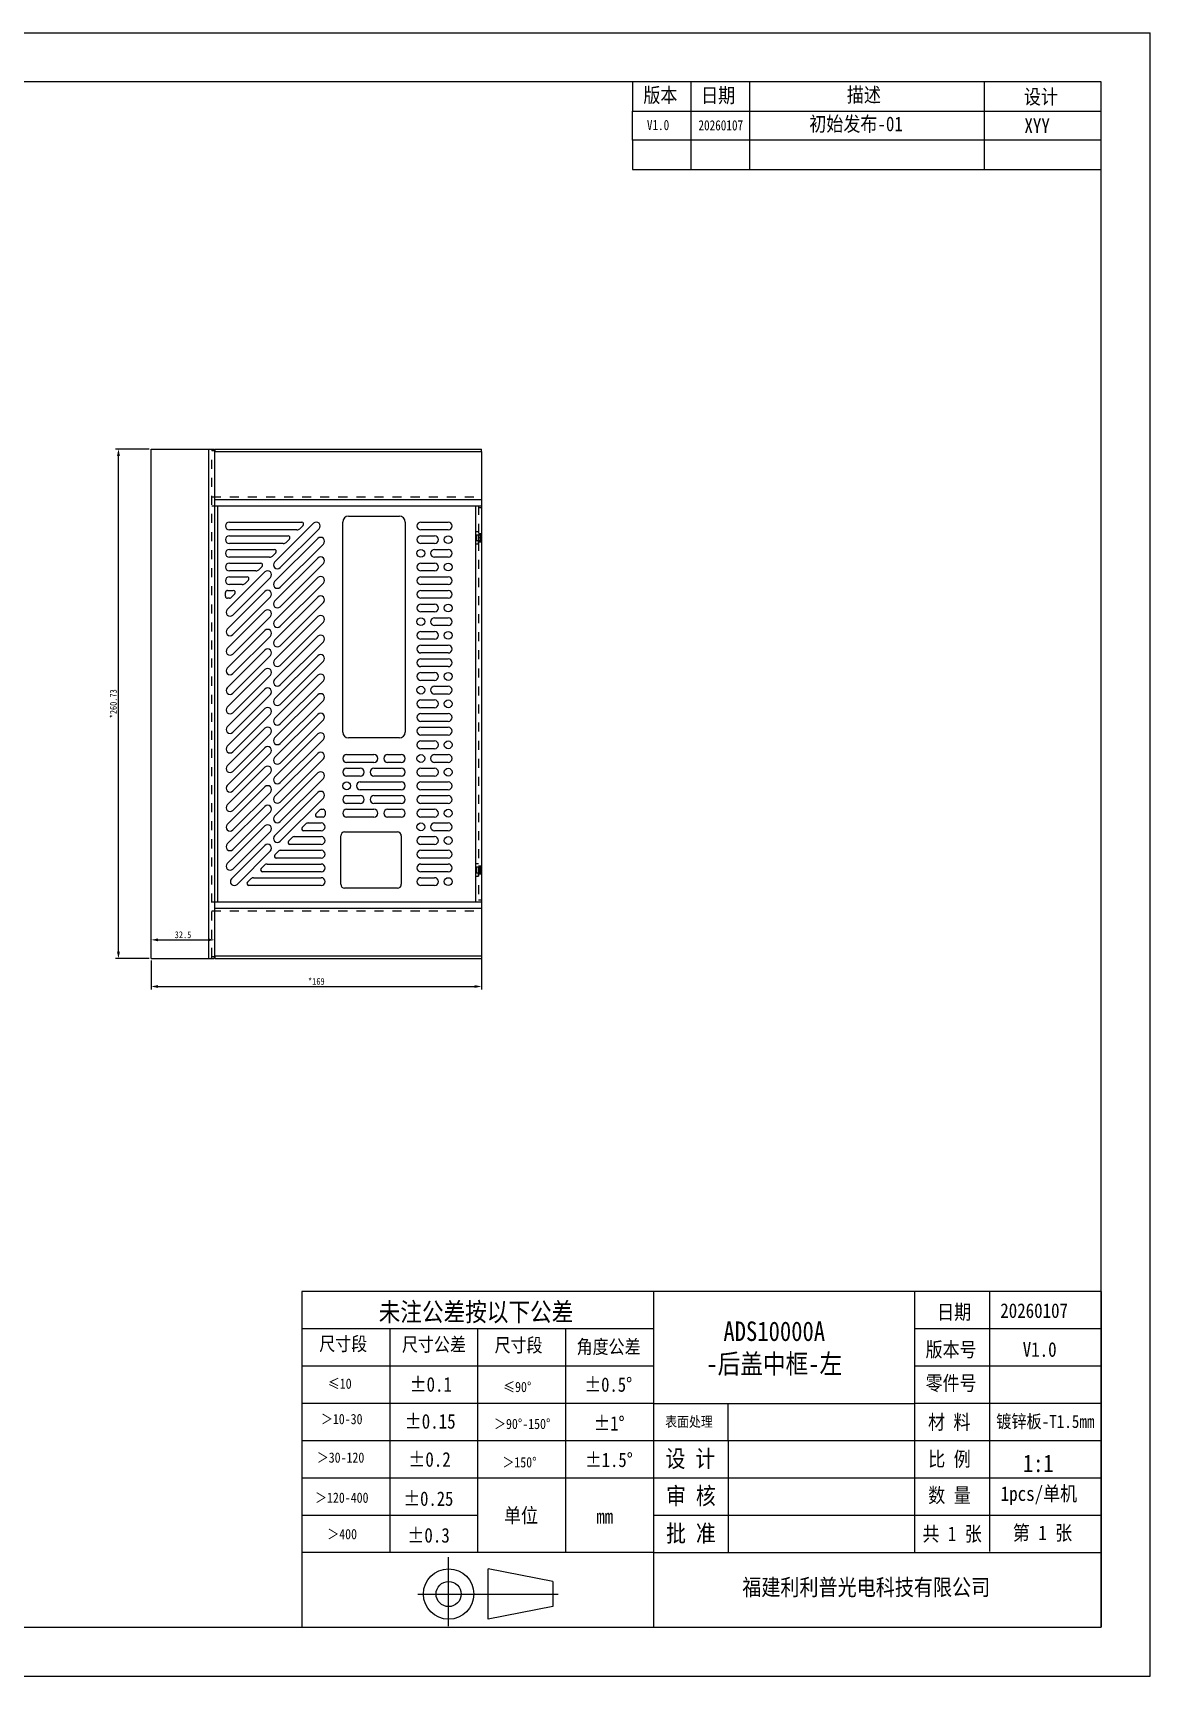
# Model space of a CAD drawing. Header units: millimetres. Extents: x -177 to 18421, y -5017 to 3255.
# Drawn here: x 9960 to 10532, y 1112 to 1953 of the extents above; entities that cross this region are included whole.
import ezdxf

# ---------------------------------------------------------------- set-up
doc = ezdxf.new("R2010")
doc.units = ezdxf.units.MM
doc.header["$LTSCALE"] = 46.255
doc.header["$PDMODE"] = 3
doc.header["$PDSIZE"] = 8
doc.linetypes.add('HIDDEN', pattern=[0.2, 0.1, -0.1])
doc.layers.get('0').update_dxf_attribs({"linetype": 'CONTINUOUS'})
doc.layers.get('Defpoints').update_dxf_attribs({"linetype": 'CONTINUOUS'})
doc.layers.add('02___PRT_ALL_AXES', color=7, linetype='CONTINUOUS')
doc.layers.add('DEFAULT_2', color=8, linetype='HIDDEN')
doc.styles.get("Standard").update_dxf_attribs({"font": 'txt', "width": 0.85})
doc.styles.add('TEXTSTYLE_1', font='gdt', dxfattribs={"width": 0.8})
doc.dimstyles.new('DIMSTYLE_1', dxfattribs={"dimtxt": 3.5, "dimasz": 3.5, "dimexe": 1.5, "dimexo": 1, "dimgap": 0.875, "dimtad": 1, "dimdsep": 46, "dimtxsty": 'Standard', "dimblk": '_FILLED', "dimcen": 0.09, "dimadec": 0, "dimazin": 0, "dimtp": 0.01, "dimtm": 0.01, "dimtfac": 1, "dimtofl": 0, "dimtmove": 0, "dimatfit": 3, "dimldrblk": '_FILLED', "dimfxl": 0, "dimtolj": 1, "dimarcsym": 0})

# ---------------------------------------------------------------- blocks, each defined once
blk = doc.blocks.new('_FILLED')
at = {"color": 0, "linetype": 'ByBlock'}
blk.add_solid([(0, 0), (-1, 0.21), (-1, -0.21)], dxfattribs=at)
blk = doc.blocks.new('*D124')
at = {"color": 0, "linetype": 'Continuous', "lineweight": -2, "transparency": 16777216}
for p, q in [((10020.58, 1480.27), (10020.58, 1490.31)), ((10024.08, 1488.81), (10049.58, 1488.81)), ((10053.08, 1481.13), (10053.08, 1490.31))]:
    blk.add_line(p, q, dxfattribs=at)
at = {"layer": 'Defpoints', "color": 0, "linetype": 'Continuous', "transparency": 16777216}
for p in [(10053.08, 1488.81), (10020.58, 1479.27), (10053.08, 1480.13)]:
    blk.add_point(p, dxfattribs=at)
at = {"color": 0, "linetype": 'Continuous', "lineweight": -2, "transparency": 16777216, "xscale": 3.5, "yscale": 3.5, "zscale": 3.5, "rotation": 180}
blk.add_blockref('_FILLED', (10020.58, 1488.81), dxfattribs=at)
at = {"color": 0, "linetype": 'Continuous', "lineweight": -2, "transparency": 16777216, "xscale": 3.5, "yscale": 3.5, "zscale": 3.5}
blk.add_blockref('_FILLED', (10053.08, 1488.81), dxfattribs=at)
at = {"color": 0, "linetype": 'Continuous', "transparency": 16777216, "insert": (10036.83, 1493.19), "char_height": 3.5, "width": 17, "attachment_point": 2}
blk.add_mtext('\\A1;32.5', dxfattribs=at)
blk = doc.blocks.new('*D125')
at = {"color": 0, "linetype": 'Continuous', "lineweight": -2, "transparency": 16777216}
for p, q in [((10020.58, 1478.27), (10020.58, 1463.44)), ((10189.58, 1479.13), (10189.58, 1463.44)), ((10024.08, 1464.94), (10186.08, 1464.94))]:
    blk.add_line(p, q, dxfattribs=at)
at = {"layer": 'Defpoints', "color": 0, "linetype": 'Continuous', "transparency": 16777216}
for p in [(10020.58, 1479.27), (10189.58, 1480.13), (10189.58, 1464.94)]:
    blk.add_point(p, dxfattribs=at)
at = {"color": 0, "linetype": 'Continuous', "lineweight": -2, "transparency": 16777216, "xscale": 3.5, "yscale": 3.5, "zscale": 3.5, "rotation": 180}
blk.add_blockref('_FILLED', (10020.58, 1464.94), dxfattribs=at)
at = {"color": 0, "linetype": 'Continuous', "lineweight": -2, "transparency": 16777216, "xscale": 3.5, "yscale": 3.5, "zscale": 3.5}
blk.add_blockref('_FILLED', (10189.58, 1464.94), dxfattribs=at)
at = {"color": 0, "linetype": 'Continuous', "transparency": 16777216, "insert": (10105.08, 1469.31), "char_height": 3.5, "width": 17, "attachment_point": 2}
blk.add_mtext('\\A1;*169', dxfattribs=at)
blk = doc.blocks.new('*D126')
at = {"color": 0, "linetype": 'Continuous', "lineweight": -2, "transparency": 16777216}
for p, q in [((10019.58, 1740), (10002.3, 1740)), ((10003.8, 1482.77), (10003.8, 1736.5)), ((10019.58, 1479.27), (10002.3, 1479.27))]:
    blk.add_line(p, q, dxfattribs=at)
at = {"layer": 'Defpoints', "color": 0, "linetype": 'Continuous', "transparency": 16777216}
for p in [(10003.8, 1740), (10020.58, 1740), (10020.58, 1479.27)]:
    blk.add_point(p, dxfattribs=at)
at = {"color": 0, "linetype": 'Continuous', "lineweight": -2, "transparency": 16777216, "xscale": 3.5, "yscale": 3.5, "zscale": 3.5}
for p, rotation in [((10003.8, 1740), 90), ((10003.8, 1479.27), 270)]:
    blk.add_blockref('_FILLED', p, dxfattribs=dict(at, rotation=rotation))
at = {"color": 0, "linetype": 'Continuous', "transparency": 16777216, "insert": (9999.43, 1609.63), "char_height": 3.5, "width": 29.75, "attachment_point": 2, "rotation": 90}
blk.add_mtext('\\A1;*260.73', dxfattribs=at)

msp = doc.modelspace()

# ---------------------------------------------------------------- linework, layer by layer
at = {"color": 7, "linetype": 'Continuous'}
for p, q in [((9342.826, 1952.998), (10531.826, 1952.998)), ((10531.826, 1111.998), (10531.826, 1952.998)), ((10053.077, 1738.7), (10053.077, 1739.999)), ((10053.077, 1739.999), (10189.577, 1739.999)), ((10189.577, 1738.7), (10189.577, 1739.999)), ((10053.077, 1480.566), (10053.077, 1479.267)), ((10189.577, 1480.566), (10189.577, 1479.267)), ((10053.077, 1479.267), (10189.577, 1479.267)), ((9342.826, 1111.998), (10531.826, 1111.998))]:
    msp.add_line(p, q, dxfattribs=at)
for p, q in [((10296.826, 1927.998), (10296.826, 1882.998)), ((10326.826, 1927.998), (10326.826, 1882.998)), ((10446.826, 1927.998), (10446.826, 1882.998)), ((10506.826, 1308.799), (10097.631, 1308.799)), ((10097.631, 1308.799), (10097.631, 1136.998)), ((10277.631, 1308.799), (10277.631, 1136.998)), ((10411.19, 1308.799), (10411.19, 1175.176)), ((10449.559, 1308.799), (10449.559, 1175.812)), ((10506.826, 1308.799), (10506.826, 1136.998)), ((10277.631, 1289.71), (10097.631, 1289.71)), ((10142.631, 1289.71), (10142.631, 1175.202)), ((10187.631, 1289.71), (10187.631, 1175.202)), ((10232.631, 1289.71), (10232.631, 1175.202)), ((10506.826, 1289.71), (10411.19, 1289.71)), ((10277.631, 1270.621), (10097.631, 1270.621)), ((10506.826, 1270.621), (10411.19, 1270.621)), ((10277.631, 1251.532), (10097.631, 1251.532)), ((10277.631, 1251.532), (10411.19, 1251.532)), ((10315.809, 1232.443), (10315.809, 1251.532)), ((10506.826, 1251.532), (10411.19, 1251.532)), ((10277.631, 1232.443), (10097.631, 1232.443)), ((10506.826, 1232.443), (10277.631, 1232.443)), ((10315.809, 1232.443), (10315.809, 1175.176)), ((10506.826, 1213.354), (10097.631, 1213.354)), ((10187.631, 1194.291), (10097.631, 1194.291)), ((10506.826, 1194.265), (10277.631, 1194.265)), ((10277.631, 1175.202), (10097.631, 1175.202)), ((10506.826, 1175.176), (10277.631, 1175.176)), ((10226.064, 1160.445), (10192.988, 1166.88)), ((10226.064, 1160.445), (10226.064, 1147.574)), ((10226.064, 1147.574), (10192.988, 1141.139)), ((10097.631, 1136.998), (10506.826, 1136.998))]:
    msp.add_line(p, q)
at = {"color": 3, "linetype": 'Continuous'}
for p, q in [((10020.577, 1479.267), (10020.577, 1739.999)), ((10020.577, 1739.999), (10052.675, 1739.999)), ((10050.077, 1479.267), (10050.077, 1739.999)), ((10053.077, 1480.566), (10053.077, 1738.7)), ((10053.077, 1738.7), (10189.577, 1738.7)), ((10189.577, 1738.7), (10189.577, 1480.566)), ((10053.077, 1714.221), (10189.577, 1714.221)), ((10053.077, 1711.016), (10189.577, 1711.016)), ((10054.577, 1711.016), (10054.577, 1508.25)), ((10186.577, 1711.016), (10186.577, 1508.25)), ((10060.577, 1702.636), (10097.592, 1702.636)), ((10083.748, 1682.136), (10103.663, 1702.05)), ((10106.491, 1699.222), (10086.577, 1679.308)), ((10098.299, 1700.929), (10096.592, 1699.222)), ((10118.577, 1595.133), (10118.577, 1702.633)), ((10121.577, 1705.633), (10147.577, 1705.633)), ((10150.577, 1702.633), (10150.577, 1595.133)), ((10158.577, 1702.633), (10172.577, 1702.633)), ((10095.177, 1698.636), (10060.577, 1698.636)), ((10060.577, 1695.636), (10090.592, 1695.636)), ((10088.177, 1691.636), (10060.577, 1691.636)), ((10083.748, 1672.136), (10105.834, 1694.222)), ((10108.663, 1691.394), (10086.577, 1669.308)), ((10091.299, 1693.929), (10089.592, 1692.222)), ((10172.577, 1698.633), (10158.577, 1698.633)), ((10158.577, 1695.633), (10165.577, 1695.633)), ((10165.577, 1691.633), (10158.577, 1691.633)), ((10060.577, 1688.636), (10083.592, 1688.636)), ((10081.177, 1684.636), (10060.577, 1684.636)), ((10084.299, 1686.929), (10082.592, 1685.222)), ((10083.748, 1662.136), (10105.834, 1684.222)), ((10165.577, 1688.633), (10172.577, 1688.633)), ((10172.577, 1684.633), (10165.577, 1684.633)), ((10059.491, 1657.879), (10078.748, 1677.136)), ((10060.577, 1681.636), (10076.592, 1681.636)), ((10074.177, 1677.636), (10060.577, 1677.636)), ((10060.577, 1674.636), (10069.592, 1674.636)), ((10081.577, 1674.308), (10062.32, 1655.05)), ((10077.299, 1679.929), (10075.592, 1678.222)), ((10083.748, 1652.136), (10105.834, 1674.222)), ((10108.663, 1681.394), (10086.577, 1659.308)), ((10158.577, 1681.633), (10165.577, 1681.633)), ((10165.577, 1677.633), (10158.577, 1677.633)), ((10158.577, 1674.633), (10172.577, 1674.633)), ((10058.577, 1664.636), (10058.577, 1666.636)), ((10059.491, 1647.879), (10078.748, 1667.136)), ((10059.577, 1667.636), (10062.592, 1667.636)), ((10067.177, 1670.636), (10060.577, 1670.636)), ((10063.299, 1665.929), (10061.299, 1663.929)), ((10070.299, 1672.929), (10068.592, 1671.222)), ((10108.663, 1671.394), (10086.577, 1649.308)), ((10172.577, 1670.633), (10158.577, 1670.633)), ((10158.577, 1667.633), (10172.577, 1667.633)), ((10059.491, 1637.879), (10078.748, 1657.136)), ((10060.592, 1663.636), (10059.577, 1663.636)), ((10081.577, 1664.308), (10062.32, 1645.05)), ((10083.748, 1642.136), (10105.834, 1664.222)), ((10108.663, 1661.394), (10086.577, 1639.308)), ((10172.577, 1663.633), (10158.577, 1663.633)), ((10158.577, 1660.633), (10165.577, 1660.633)), ((10081.577, 1654.308), (10062.32, 1635.05)), ((10083.748, 1632.136), (10105.834, 1654.222)), ((10108.663, 1651.394), (10086.577, 1629.308)), ((10165.577, 1656.633), (10158.577, 1656.633)), ((10165.577, 1653.633), (10172.577, 1653.633)), ((10172.577, 1649.633), (10165.577, 1649.633)), ((10059.491, 1627.879), (10078.748, 1647.136)), ((10081.577, 1644.308), (10062.32, 1625.05)), ((10083.748, 1622.136), (10105.834, 1644.222)), ((10108.663, 1641.394), (10086.577, 1619.308)), ((10158.577, 1646.633), (10165.577, 1646.633)), ((10165.577, 1642.633), (10158.577, 1642.633)), ((10059.491, 1617.879), (10078.748, 1637.136)), ((10081.577, 1634.308), (10062.32, 1615.05)), ((10083.748, 1612.136), (10105.834, 1634.222)), ((10158.577, 1639.633), (10172.577, 1639.633)), ((10172.577, 1635.633), (10158.577, 1635.633)), ((10158.577, 1632.633), (10172.577, 1632.633)), ((10059.491, 1607.879), (10078.748, 1627.136)), ((10081.577, 1624.308), (10062.32, 1605.05)), ((10083.748, 1602.136), (10105.834, 1624.222)), ((10108.663, 1631.394), (10086.577, 1609.308)), ((10172.577, 1628.633), (10158.577, 1628.633)), ((10158.577, 1625.633), (10165.577, 1625.633)), ((10059.491, 1597.879), (10078.748, 1617.136)), ((10108.663, 1621.394), (10086.577, 1599.308)), ((10165.577, 1621.633), (10158.577, 1621.633)), ((10165.577, 1618.633), (10172.577, 1618.633)), ((10059.491, 1587.879), (10078.748, 1607.136)), ((10081.577, 1614.308), (10062.32, 1595.05)), ((10083.748, 1592.136), (10105.834, 1614.222)), ((10108.663, 1611.394), (10086.577, 1589.308)), ((10158.577, 1611.633), (10165.577, 1611.633)), ((10165.577, 1607.633), (10158.577, 1607.633)), ((10172.577, 1614.633), (10165.577, 1614.633)), ((10081.577, 1604.308), (10062.32, 1585.05)), ((10083.748, 1582.136), (10105.834, 1604.222)), ((10108.663, 1601.394), (10086.577, 1579.308)), ((10158.577, 1604.633), (10172.577, 1604.633)), ((10172.577, 1600.633), (10158.577, 1600.633)), ((10059.491, 1577.879), (10078.748, 1597.136)), ((10081.577, 1594.308), (10062.32, 1575.05)), ((10083.748, 1572.136), (10105.834, 1594.222)), ((10108.663, 1591.394), (10086.577, 1569.308)), ((10147.577, 1592.133), (10121.577, 1592.133)), ((10158.577, 1597.633), (10172.577, 1597.633)), ((10172.577, 1593.633), (10158.577, 1593.633)), ((10158.577, 1590.633), (10165.577, 1590.633)), ((10059.491, 1567.879), (10078.748, 1587.136)), ((10081.577, 1584.308), (10062.32, 1565.05)), ((10083.748, 1562.136), (10105.834, 1584.222)), ((10108.663, 1581.394), (10086.577, 1559.308)), ((10120.577, 1583.633), (10134.577, 1583.633)), ((10141.577, 1583.633), (10148.577, 1583.633)), ((10165.577, 1586.633), (10158.577, 1586.633)), ((10165.577, 1583.633), (10172.577, 1583.633)), ((10059.491, 1557.879), (10078.748, 1577.136)), ((10081.577, 1574.308), (10062.32, 1555.05)), ((10083.748, 1552.136), (10105.834, 1574.222)), ((10134.577, 1579.633), (10120.577, 1579.633)), ((10120.577, 1576.633), (10127.577, 1576.633)), ((10134.577, 1576.633), (10148.577, 1576.633)), ((10148.577, 1579.633), (10141.577, 1579.633)), ((10158.577, 1576.633), (10165.577, 1576.633)), ((10172.577, 1579.633), (10165.577, 1579.633)), ((10059.491, 1547.879), (10078.748, 1567.136)), ((10081.577, 1564.308), (10062.32, 1545.05)), ((10108.663, 1571.394), (10086.577, 1549.308)), ((10127.577, 1572.633), (10120.577, 1572.633)), ((10127.577, 1569.633), (10148.577, 1569.633)), ((10148.577, 1565.633), (10127.577, 1565.633)), ((10148.577, 1572.633), (10134.577, 1572.633)), ((10165.577, 1572.633), (10158.577, 1572.633)), ((10158.577, 1569.633), (10172.577, 1569.633)), ((10172.577, 1565.633), (10158.577, 1565.633)), ((10059.491, 1537.879), (10078.748, 1557.136)), ((10083.748, 1542.136), (10105.834, 1564.222)), ((10108.663, 1561.394), (10086.577, 1539.308)), ((10120.577, 1562.633), (10127.577, 1562.633)), ((10127.577, 1558.633), (10120.577, 1558.633)), ((10134.577, 1562.633), (10148.577, 1562.633)), ((10148.577, 1558.633), (10134.577, 1558.633)), ((10158.577, 1562.633), (10172.577, 1562.633)), ((10172.577, 1558.633), (10158.577, 1558.633)), ((10081.577, 1554.308), (10062.32, 1535.05)), ((10097.855, 1546.343), (10099.562, 1548.05)), ((10100.976, 1548.636), (10107.577, 1548.636)), ((10104.855, 1553.343), (10106.855, 1555.343)), ((10108.577, 1551.636), (10105.562, 1551.636)), ((10107.562, 1555.636), (10108.577, 1555.636)), ((10109.577, 1554.636), (10109.577, 1552.636)), ((10120.577, 1555.633), (10134.577, 1555.633)), ((10134.577, 1551.633), (10120.577, 1551.633)), ((10141.577, 1555.633), (10148.577, 1555.633)), ((10148.577, 1551.633), (10141.577, 1551.633)), ((10158.577, 1555.633), (10165.577, 1555.633)), ((10165.577, 1551.633), (10158.577, 1551.633)), ((10165.577, 1548.633), (10172.577, 1548.633)), ((10059.491, 1527.879), (10078.748, 1547.136)), ((10081.577, 1544.308), (10062.32, 1525.05)), ((10090.855, 1539.343), (10092.562, 1541.05)), ((10093.976, 1541.636), (10107.577, 1541.636)), ((10107.577, 1544.636), (10098.562, 1544.636)), ((10117.577, 1517.233), (10117.577, 1542.033)), ((10119.577, 1544.033), (10146.577, 1544.033)), ((10148.577, 1542.033), (10148.577, 1517.233)), ((10158.577, 1541.633), (10165.577, 1541.633)), ((10172.577, 1544.633), (10165.577, 1544.633)), ((10061.663, 1520.05), (10078.748, 1537.136)), ((10081.577, 1534.308), (10064.491, 1517.222)), ((10083.855, 1532.343), (10085.562, 1534.05)), ((10107.577, 1530.636), (10084.562, 1530.636)), ((10086.976, 1534.636), (10107.577, 1534.636)), ((10107.577, 1537.636), (10091.562, 1537.636)), ((10165.577, 1537.633), (10158.577, 1537.633)), ((10158.577, 1534.633), (10172.577, 1534.633)), ((10172.577, 1530.633), (10158.577, 1530.633)), ((10076.855, 1525.343), (10078.562, 1527.05)), ((10107.577, 1523.636), (10077.562, 1523.636)), ((10079.976, 1527.636), (10107.577, 1527.636)), ((10158.577, 1527.633), (10172.577, 1527.633)), ((10172.577, 1523.633), (10158.577, 1523.633)), ((10069.855, 1518.343), (10071.562, 1520.05)), ((10107.577, 1516.636), (10070.562, 1516.636)), ((10072.976, 1520.636), (10107.577, 1520.636)), ((10146.577, 1515.233), (10119.577, 1515.233)), ((10158.577, 1520.633), (10165.577, 1520.633)), ((10165.577, 1516.633), (10158.577, 1516.633)), ((10053.077, 1508.25), (10189.577, 1508.25)), ((10053.077, 1505.046), (10189.577, 1505.046)), ((10053.077, 1480.566), (10189.577, 1480.566)), ((10020.577, 1479.267), (10052.675, 1479.267))]:
    msp.add_line(p, q, dxfattribs=at)
at = {"lineweight": -3}
for p, q in [((10172.778, 1137.559), (10172.778, 1172.911)), ((10192.988, 1141.139), (10192.988, 1166.88)), ((10157.069, 1154.009), (10228.854, 1154.009))]:
    msp.add_line(p, q, dxfattribs=at)
at = {"color": 7, "linetype": 'Continuous'}
msp.add_lwpolyline([(9367.826, 1136.998), (10506.826, 1136.998), (10506.826, 1927.998), (9367.826, 1927.998)], close=True, dxfattribs=at)
for points in [[(10506.826, 1897.998), (10266.826, 1897.998), (10266.826, 1882.998), (10506.826, 1882.998), (10506.826, 1927.998), (10266.826, 1927.998), (10266.826, 1912.998)], [(10266.826, 1897.998), (10266.826, 1912.998), (10506.826, 1912.998)]]:
    msp.add_lwpolyline(points)
at = {"color": 3, "linetype": 'Continuous'}
for centre in [(10172.577, 1693.633), (10158.577, 1686.633), (10172.577, 1679.633), (10172.577, 1658.633), (10158.577, 1651.633), (10172.577, 1644.633), (10172.577, 1623.633), (10158.577, 1616.633), (10172.577, 1609.633), (10172.577, 1588.633), (10158.577, 1581.633), (10172.577, 1574.633), (10120.577, 1567.633), (10158.577, 1546.633), (10172.577, 1553.633), (10172.577, 1539.633), (10172.577, 1518.633)]:
    msp.add_circle(centre, 2, dxfattribs=at)
at = {"lineweight": -3}
for radius in [12.871, 6.435]:
    msp.add_circle((10172.778, 1154.009), radius, dxfattribs=at)
at = {"color": 3, "linetype": 'Continuous'}
for centre, radius, start, end in [((10060.577, 1700.636), 2, 90, 270), ((10095.177, 1700.636), 2, 270, 315), ((10097.592, 1701.636), 1, 315, 90), ((10105.077, 1700.636), 2, 315, 135), ((10121.577, 1702.633), 3, 90, 180), ((10147.577, 1702.633), 3, 0, 90), ((10158.577, 1700.633), 2, 90, 270), ((10172.577, 1700.633), 2, 270, 90), ((10060.577, 1693.636), 2, 90, 270), ((10088.177, 1693.636), 2, 270, 315), ((10090.592, 1694.636), 1, 315, 90), ((10107.248, 1692.808), 2, 315, 135), ((10158.577, 1693.633), 2, 90, 270), ((10165.577, 1693.633), 2, 270, 90), ((10060.577, 1686.636), 2, 90, 270), ((10081.177, 1686.636), 2, 270, 315), ((10085.163, 1680.722), 2, 135, 315), ((10083.592, 1687.636), 1, 315, 90), ((10107.248, 1682.808), 2, 315, 135), ((10165.577, 1686.633), 2, 90, 270), ((10172.577, 1686.633), 2, 270, 90), ((10060.577, 1679.636), 2, 90, 270), ((10060.577, 1672.636), 2, 90, 270), ((10069.592, 1673.636), 1, 315, 90), ((10074.177, 1679.636), 2, 270, 315), ((10076.592, 1680.636), 1, 315, 90), ((10080.163, 1675.722), 2, 315, 135), ((10107.248, 1672.808), 2, 315, 135), ((10158.577, 1679.633), 2, 90, 270), ((10158.577, 1672.633), 2, 90, 270), ((10165.577, 1679.633), 2, 270, 90), ((10172.577, 1672.633), 2, 270, 90), ((10059.577, 1666.636), 1, 90, 180), ((10062.592, 1666.636), 1, 315, 90), ((10067.177, 1672.636), 2, 270, 315), ((10080.163, 1665.722), 2, 315, 135), ((10085.163, 1670.722), 2, 135, 315), ((10158.577, 1665.633), 2, 90, 270), ((10172.577, 1665.633), 2, 270, 90), ((10059.577, 1664.636), 1, 180, 270), ((10060.905, 1656.465), 2, 135, 315), ((10060.592, 1664.636), 1, 270, 315), ((10080.163, 1655.722), 2, 315, 135), ((10085.163, 1660.722), 2, 135, 315), ((10107.248, 1662.808), 2, 315, 135), ((10158.577, 1658.633), 2, 90, 270), ((10165.577, 1658.633), 2, 270, 90), ((10085.163, 1650.722), 2, 135, 315), ((10107.248, 1652.808), 2, 315, 135), ((10165.577, 1651.633), 2, 90, 270), ((10172.577, 1651.633), 2, 270, 90), ((10060.905, 1646.465), 2, 135, 315), ((10080.163, 1645.722), 2, 315, 135), ((10085.163, 1640.722), 2, 135, 315), ((10107.248, 1642.808), 2, 315, 135), ((10158.577, 1644.633), 2, 90, 270), ((10165.577, 1644.633), 2, 270, 90), ((10060.905, 1636.465), 2, 135, 315), ((10080.163, 1635.722), 2, 315, 135), ((10085.163, 1630.722), 2, 135, 315), ((10107.248, 1632.808), 2, 315, 135), ((10158.577, 1637.633), 2, 90, 270), ((10158.577, 1630.633), 2, 90, 270), ((10172.577, 1637.633), 2, 270, 90), ((10172.577, 1630.633), 2, 270, 90), ((10060.905, 1626.465), 2, 135, 315), ((10080.163, 1625.722), 2, 315, 135), ((10107.248, 1622.808), 2, 315, 135), ((10158.577, 1623.633), 2, 90, 270), ((10165.577, 1623.633), 2, 270, 90), ((10060.905, 1616.465), 2, 135, 315), ((10080.163, 1615.722), 2, 315, 135), ((10085.163, 1620.722), 2, 135, 315), ((10107.248, 1612.808), 2, 315, 135), ((10165.577, 1616.633), 2, 90, 270), ((10172.577, 1616.633), 2, 270, 90), ((10060.905, 1606.465), 2, 135, 315), ((10080.163, 1605.722), 2, 315, 135), ((10085.163, 1610.722), 2, 135, 315), ((10158.577, 1609.633), 2, 90, 270), ((10165.577, 1609.633), 2, 270, 90), ((10085.163, 1600.722), 2, 135, 315), ((10107.248, 1602.808), 2, 315, 135), ((10158.577, 1602.633), 2, 90, 270), ((10172.577, 1602.633), 2, 270, 90), ((10060.905, 1596.465), 2, 135, 315), ((10080.163, 1595.722), 2, 315, 135), ((10085.163, 1590.722), 2, 135, 315), ((10107.248, 1592.808), 2, 315, 135), ((10121.577, 1595.133), 3, 180, 270), ((10147.577, 1595.133), 3, 270, 0), ((10158.577, 1595.633), 2, 90, 270), ((10158.577, 1588.633), 2, 90, 270), ((10165.577, 1588.633), 2, 270, 90), ((10172.577, 1595.633), 2, 270, 90), ((10060.905, 1586.465), 2, 135, 315), ((10080.163, 1585.722), 2, 315, 135), ((10085.163, 1580.722), 2, 135, 315), ((10107.248, 1582.808), 2, 315, 135), ((10120.577, 1581.633), 2, 90, 270), ((10134.577, 1581.633), 2, 270, 90), ((10141.577, 1581.633), 2, 90, 270), ((10148.577, 1581.633), 2, 270, 90), ((10165.577, 1581.633), 2, 90, 270), ((10172.577, 1581.633), 2, 270, 90), ((10060.905, 1576.465), 2, 135, 315), ((10080.163, 1575.722), 2, 315, 135), ((10107.248, 1572.808), 2, 315, 135), ((10120.577, 1574.633), 2, 90, 270), ((10127.577, 1574.633), 2, 270, 90), ((10134.577, 1574.633), 2, 90, 270), ((10148.577, 1574.633), 2, 270, 90), ((10158.577, 1574.633), 2, 90, 270), ((10165.577, 1574.633), 2, 270, 90), ((10060.905, 1566.465), 2, 135, 315), ((10080.163, 1565.722), 2, 315, 135), ((10085.163, 1570.722), 2, 135, 315), ((10107.248, 1562.808), 2, 315, 135), ((10127.577, 1567.633), 2, 90, 270), ((10148.577, 1567.633), 2, 270, 90), ((10158.577, 1567.633), 2, 90, 270), ((10172.577, 1567.633), 2, 270, 90), ((10060.905, 1556.465), 2, 135, 315), ((10080.163, 1555.722), 2, 315, 135), ((10085.163, 1560.722), 2, 135, 315), ((10120.577, 1560.633), 2, 90, 270), ((10127.577, 1560.633), 2, 270, 90), ((10134.577, 1560.633), 2, 90, 270), ((10148.577, 1560.633), 2, 270, 90), ((10158.577, 1560.633), 2, 90, 270), ((10172.577, 1560.633), 2, 270, 90), ((10060.905, 1546.465), 2, 135, 315), ((10080.163, 1545.722), 2, 315, 135), ((10085.163, 1550.722), 2, 135, 315), ((10100.976, 1546.636), 2, 90, 135), ((10105.562, 1552.636), 1, 135, 270), ((10107.562, 1554.636), 1, 90, 135), ((10107.577, 1546.636), 2, 270, 90), ((10108.577, 1554.636), 1, 0, 90), ((10108.577, 1552.636), 1, 270, 0), ((10120.577, 1553.633), 2, 90, 270), ((10134.577, 1553.633), 2, 270, 90), ((10141.577, 1553.633), 2, 90, 270), ((10148.577, 1553.633), 2, 270, 90), ((10158.577, 1553.633), 2, 90, 270), ((10165.577, 1546.633), 2, 90, 270), ((10165.577, 1553.633), 2, 270, 90), ((10172.577, 1546.633), 2, 270, 90), ((10085.163, 1540.722), 2, 135, 315), ((10091.562, 1538.636), 1, 135, 270), ((10093.976, 1539.636), 2, 90, 135), ((10098.562, 1545.636), 1, 135, 270), ((10107.577, 1539.636), 2, 270, 90), ((10119.577, 1542.033), 2, 90, 180), ((10146.577, 1542.033), 2, 0, 90), ((10158.577, 1539.633), 2, 90, 270), ((10165.577, 1539.633), 2, 270, 90), ((10060.905, 1536.465), 2, 135, 315), ((10080.163, 1535.722), 2, 315, 135), ((10084.562, 1531.636), 1, 135, 270), ((10086.976, 1532.636), 2, 90, 135), ((10107.577, 1532.636), 2, 270, 90), ((10158.577, 1532.633), 2, 90, 270), ((10172.577, 1532.633), 2, 270, 90), ((10060.905, 1526.465), 2, 135, 315), ((10077.562, 1524.636), 1, 135, 270), ((10079.976, 1525.636), 2, 90, 135), ((10107.577, 1525.636), 2, 270, 90), ((10158.577, 1525.633), 2, 90, 270), ((10172.577, 1525.633), 2, 270, 90), ((10063.077, 1518.636), 2, 135, 315), ((10070.562, 1517.636), 1, 135, 270), ((10072.976, 1518.636), 2, 90, 135), ((10107.577, 1518.636), 2, 270, 90), ((10119.577, 1517.233), 2, 180, 270), ((10146.577, 1517.233), 2, 270, 0), ((10158.577, 1518.633), 2, 90, 270), ((10165.577, 1518.633), 2, 270, 90)]:
    msp.add_arc(centre, radius, start, end, dxfattribs=at)
for points in [[(10052.675, 1739.999), (10052.793, 1739.881), (10052.897, 1739.745), (10052.969, 1739.594)], [(10052.675, 1479.267), (10052.793, 1479.385), (10052.897, 1479.522), (10052.969, 1479.672)]]:
    msp.add_open_spline(points, degree=3, dxfattribs=at)
at = {"layer": '02___PRT_ALL_AXES', "color": 8, "linetype": 'HIDDEN'}
for p, q in [((10186.577, 1697.808), (10188.077, 1697.808)), ((10186.577, 1694.633), (10186.577, 1691.458)), ((10186.577, 1691.458), (10188.077, 1691.458)), ((10186.877, 1696.133), (10189.447, 1696.133)), ((10186.877, 1693.133), (10189.447, 1693.133)), ((10188.077, 1691.458), (10188.077, 1697.808)), ((10188.077, 1696.743), (10188.927, 1696.743)), ((10188.077, 1696.733), (10189.577, 1696.733)), ((10189.577, 1694.633), (10188.077, 1694.633)), ((10188.077, 1692.533), (10189.577, 1692.533)), ((10188.077, 1692.523), (10188.927, 1692.523)), ((10188.927, 1696.543), (10189.317, 1696.743)), ((10188.927, 1692.523), (10188.927, 1696.743)), ((10188.927, 1692.723), (10189.317, 1692.523)), ((10189.317, 1696.743), (10189.317, 1692.523)), ((10189.317, 1696.743), (10189.447, 1696.743)), ((10189.317, 1692.523), (10189.447, 1692.523)), ((10189.447, 1692.523), (10189.447, 1696.743)), ((10189.577, 1692.533), (10189.577, 1696.733)), ((10186.577, 1527.808), (10188.077, 1527.808)), ((10186.577, 1524.633), (10186.577, 1521.458)), ((10186.877, 1526.133), (10189.447, 1526.133)), ((10186.877, 1523.133), (10189.447, 1523.133)), ((10188.077, 1521.458), (10188.077, 1527.808)), ((10188.077, 1526.743), (10188.927, 1526.743)), ((10188.077, 1526.733), (10189.577, 1526.733)), ((10189.577, 1524.633), (10188.077, 1524.633)), ((10188.077, 1522.533), (10189.577, 1522.533)), ((10188.077, 1522.523), (10188.927, 1522.523)), ((10188.927, 1522.523), (10188.927, 1526.743)), ((10188.927, 1526.543), (10189.317, 1526.743)), ((10188.927, 1522.723), (10189.317, 1522.523)), ((10189.317, 1526.743), (10189.447, 1526.743)), ((10189.317, 1526.743), (10189.317, 1522.523)), ((10189.317, 1522.523), (10189.447, 1522.523)), ((10189.447, 1522.523), (10189.447, 1526.743)), ((10189.577, 1522.533), (10189.577, 1526.733)), ((10186.577, 1521.458), (10188.077, 1521.458))]:
    msp.add_line(p, q, dxfattribs=at)
at = {"layer": 'DEFAULT_2', "color": 8, "linetype": 'HIDDEN'}
for p, q in [((10051.577, 1480.133), (10051.577, 1739.133)), ((10053.077, 1739.133), (10051.577, 1739.133)), ((10051.577, 1715.52), (10189.577, 1715.52)), ((10051.577, 1711.016), (10053.077, 1711.016)), ((10188.077, 1711.016), (10188.077, 1508.25)), ((10188.077, 1710.016), (10189.577, 1710.016)), ((10186.577, 1697.657), (10186.627, 1697.657)), ((10186.577, 1697.565), (10186.627, 1697.565)), ((10186.577, 1697.489), (10186.627, 1697.489)), ((10186.577, 1697.435), (10186.627, 1697.435)), ((10186.577, 1697.398), (10186.627, 1697.398)), ((10186.577, 1697.117), (10186.627, 1697.117)), ((10186.577, 1697.067), (10186.627, 1697.067)), ((10186.577, 1697.052), (10186.627, 1697.052)), ((10186.577, 1697.034), (10186.627, 1697.034)), ((10186.577, 1696.993), (10186.627, 1696.993)), ((10186.577, 1696.991), (10186.627, 1696.991)), ((10186.577, 1696.987), (10186.627, 1696.987)), ((10186.577, 1696.986), (10186.627, 1696.986)), ((10186.577, 1696.968), (10186.627, 1696.968)), ((10186.577, 1696.965), (10186.627, 1696.965)), ((10186.577, 1696.961), (10186.627, 1696.961)), ((10186.577, 1696.959), (10186.627, 1696.959)), ((10186.577, 1696.957), (10186.627, 1696.957)), ((10186.577, 1696.953), (10186.627, 1696.953)), ((10186.577, 1696.925), (10186.627, 1696.925)), ((10186.577, 1696.919), (10186.627, 1696.919)), ((10186.577, 1696.912), (10186.627, 1696.912)), ((10186.577, 1696.91), (10186.627, 1696.91)), ((10186.577, 1696.898), (10186.627, 1696.898)), ((10186.577, 1696.882), (10186.627, 1696.882)), ((10186.577, 1696.876), (10186.627, 1696.876)), ((10186.577, 1696.869), (10186.627, 1696.869)), ((10186.577, 1696.869), (10186.627, 1696.869)), ((10186.577, 1696.857), (10186.627, 1696.857)), ((10186.577, 1696.857), (10186.627, 1696.857)), ((10186.577, 1696.849), (10186.627, 1696.849)), ((10186.577, 1696.831), (10186.627, 1696.831)), ((10186.577, 1696.814), (10186.627, 1696.814)), ((10186.577, 1696.814), (10186.627, 1696.814)), ((10186.577, 1696.803), (10186.627, 1696.803)), ((10186.577, 1696.79), (10186.627, 1696.79)), ((10186.577, 1696.787), (10186.627, 1696.787)), ((10186.577, 1696.784), (10186.627, 1696.784)), ((10186.577, 1696.772), (10186.627, 1696.772)), ((10186.577, 1696.772), (10186.627, 1696.772)), ((10186.577, 1696.764), (10186.627, 1696.764)), ((10186.577, 1696.76), (10186.627, 1696.76)), ((10186.577, 1696.742), (10186.627, 1696.742)), ((10186.577, 1696.74), (10186.627, 1696.74)), ((10186.577, 1696.738), (10186.627, 1696.738)), ((10186.577, 1696.735), (10186.627, 1696.735)), ((10186.577, 1696.727), (10186.627, 1696.727)), ((10186.577, 1696.724), (10186.627, 1696.724)), ((10186.577, 1696.716), (10186.627, 1696.716)), ((10186.577, 1696.714), (10186.627, 1696.714)), ((10186.577, 1696.691), (10186.627, 1696.691)), ((10186.577, 1696.679), (10186.627, 1696.679)), ((10186.577, 1696.666), (10186.627, 1696.666)), ((10186.577, 1696.664), (10186.627, 1696.664)), ((10186.577, 1696.656), (10186.627, 1696.656)), ((10186.577, 1696.652), (10186.627, 1696.652)), ((10186.577, 1696.65), (10186.627, 1696.65)), ((10186.577, 1696.647), (10186.627, 1696.647)), ((10186.577, 1696.638), (10186.627, 1696.638)), ((10186.577, 1696.635), (10186.627, 1696.635)), ((10186.577, 1696.612), (10186.627, 1696.612)), ((10186.577, 1696.609), (10186.627, 1696.609)), ((10186.577, 1696.577), (10186.627, 1696.577)), ((10186.577, 1696.571), (10186.627, 1696.571)), ((10186.577, 1696.557), (10186.627, 1696.557)), ((10186.577, 1696.556), (10186.627, 1696.556)), ((10186.577, 1696.55), (10186.627, 1696.55)), ((10186.577, 1696.525), (10186.627, 1696.525)), ((10186.577, 1696.516), (10186.627, 1696.516)), ((10186.577, 1696.513), (10186.627, 1696.513)), ((10186.577, 1696.482), (10186.627, 1696.482)), ((10186.577, 1696.472), (10186.627, 1696.472)), ((10186.577, 1696.455), (10186.627, 1696.455)), ((10186.877, 1696.133), (10186.577, 1696.433)), ((10186.577, 1696.419), (10186.627, 1696.419)), ((10186.577, 1696.41), (10186.627, 1696.41)), ((10186.577, 1696.362), (10186.627, 1696.362)), ((10186.577, 1696.359), (10186.627, 1696.359)), ((10186.577, 1696.303), (10186.627, 1696.303)), ((10186.577, 1696.293), (10186.627, 1696.293)), ((10186.577, 1696.275), (10186.627, 1696.275)), ((10186.577, 1696.269), (10186.627, 1696.269)), ((10186.577, 1696.262), (10186.627, 1696.262)), ((10186.577, 1696.246), (10186.627, 1696.246)), ((10186.577, 1696.241), (10186.627, 1696.241)), ((10186.577, 1696.232), (10186.627, 1696.232)), ((10186.577, 1696.218), (10186.627, 1696.218)), ((10186.577, 1696.2), (10186.627, 1696.2)), ((10186.577, 1696.179), (10186.627, 1696.179)), ((10186.577, 1696.175), (10186.627, 1696.175)), ((10186.577, 1696.166), (10186.627, 1696.166)), ((10186.577, 1696.156), (10186.627, 1696.156)), ((10186.577, 1696.152), (10186.627, 1696.152)), ((10186.577, 1696.021), (10186.627, 1696.021)), ((10186.577, 1696.02), (10186.627, 1696.02)), ((10186.577, 1695.979), (10186.627, 1695.979)), ((10186.577, 1695.952), (10186.627, 1695.952)), ((10186.577, 1695.882), (10186.627, 1695.882)), ((10186.577, 1695.631), (10186.627, 1695.631)), ((10186.577, 1695.571), (10186.627, 1695.571)), ((10186.577, 1695.557), (10186.627, 1695.557)), ((10186.577, 1695.535), (10186.627, 1695.535)), ((10186.577, 1695.46), (10186.627, 1695.46)), ((10186.577, 1695.406), (10186.627, 1695.406)), ((10186.577, 1695.37), (10186.627, 1695.37)), ((10186.577, 1695.175), (10186.627, 1695.175)), ((10186.577, 1695.164), (10186.627, 1695.164)), ((10186.577, 1695.159), (10186.627, 1695.159)), ((10186.577, 1695.13), (10186.627, 1695.13)), ((10186.577, 1695.119), (10186.627, 1695.119)), ((10186.577, 1695.098), (10186.627, 1695.098)), ((10186.577, 1695.092), (10186.627, 1695.092)), ((10186.577, 1695.082), (10186.627, 1695.082)), ((10186.577, 1695.08), (10186.627, 1695.08)), ((10186.577, 1695.074), (10186.627, 1695.074)), ((10186.577, 1695.071), (10186.627, 1695.071)), ((10186.577, 1695.062), (10186.627, 1695.062)), ((10186.577, 1695.06), (10186.627, 1695.06)), ((10186.577, 1695.048), (10186.627, 1695.048)), ((10186.577, 1695.018), (10186.627, 1695.018)), ((10186.577, 1695.017), (10186.627, 1695.017)), ((10186.577, 1695.016), (10186.627, 1695.016)), ((10186.577, 1695.015), (10186.627, 1695.015)), ((10186.577, 1695.007), (10186.627, 1695.007)), ((10186.577, 1695), (10186.627, 1695)), ((10186.577, 1694.99), (10186.627, 1694.99)), ((10186.577, 1694.966), (10186.627, 1694.966)), ((10186.577, 1694.961), (10186.627, 1694.961)), ((10186.577, 1694.96), (10186.627, 1694.96)), ((10186.577, 1694.953), (10186.627, 1694.953)), ((10186.577, 1694.921), (10186.627, 1694.921)), ((10186.577, 1694.913), (10186.627, 1694.913)), ((10186.577, 1694.901), (10186.627, 1694.901)), ((10186.577, 1694.895), (10186.627, 1694.895)), ((10186.577, 1694.892), (10186.627, 1694.892)), ((10186.577, 1694.878), (10186.627, 1694.878)), ((10186.577, 1694.85), (10186.627, 1694.85)), ((10186.577, 1694.849), (10186.627, 1694.849)), ((10186.577, 1694.847), (10186.627, 1694.847)), ((10186.577, 1694.84), (10186.627, 1694.84)), ((10186.577, 1694.839), (10186.627, 1694.839)), ((10186.577, 1694.833), (10186.627, 1694.833)), ((10186.577, 1694.811), (10186.627, 1694.811)), ((10186.577, 1694.805), (10186.627, 1694.805)), ((10186.577, 1694.797), (10186.627, 1694.797)), ((10186.577, 1694.785), (10186.627, 1694.785)), ((10186.577, 1694.781), (10186.627, 1694.781)), ((10186.577, 1694.779), (10186.627, 1694.779)), ((10186.577, 1694.778), (10186.627, 1694.778)), ((10186.577, 1694.773), (10186.627, 1694.773)), ((10186.577, 1694.74), (10186.627, 1694.74)), ((10186.577, 1694.732), (10186.627, 1694.732)), ((10186.577, 1694.727), (10186.627, 1694.727)), ((10186.577, 1694.711), (10186.627, 1694.711)), ((10186.577, 1694.705), (10186.627, 1694.705)), ((10186.577, 1694.7), (10186.627, 1694.7)), ((10186.577, 1694.696), (10186.627, 1694.696)), ((10186.877, 1693.133), (10186.577, 1692.833)), ((10186.627, 1695.37), (10186.627, 1697.657)), ((10186.627, 1694.696), (10186.627, 1695.175)), ((10186.877, 1696.133), (10186.877, 1693.133)), ((10186.577, 1527.657), (10186.627, 1527.657)), ((10186.577, 1527.565), (10186.627, 1527.565)), ((10186.577, 1527.489), (10186.627, 1527.489)), ((10186.577, 1527.435), (10186.627, 1527.435)), ((10186.577, 1527.398), (10186.627, 1527.398)), ((10186.577, 1527.117), (10186.627, 1527.117)), ((10186.577, 1527.067), (10186.627, 1527.067)), ((10186.577, 1527.052), (10186.627, 1527.052)), ((10186.577, 1527.034), (10186.627, 1527.034)), ((10186.577, 1526.993), (10186.627, 1526.993)), ((10186.577, 1526.991), (10186.627, 1526.991)), ((10186.577, 1526.987), (10186.627, 1526.987)), ((10186.577, 1526.986), (10186.627, 1526.986)), ((10186.577, 1526.968), (10186.627, 1526.968)), ((10186.577, 1526.965), (10186.627, 1526.965)), ((10186.577, 1526.961), (10186.627, 1526.961)), ((10186.577, 1526.959), (10186.627, 1526.959)), ((10186.577, 1526.957), (10186.627, 1526.957)), ((10186.577, 1526.953), (10186.627, 1526.953)), ((10186.577, 1526.925), (10186.627, 1526.925)), ((10186.577, 1526.919), (10186.627, 1526.919)), ((10186.577, 1526.912), (10186.627, 1526.912)), ((10186.577, 1526.91), (10186.627, 1526.91)), ((10186.577, 1526.898), (10186.627, 1526.898)), ((10186.577, 1526.882), (10186.627, 1526.882)), ((10186.577, 1526.876), (10186.627, 1526.876)), ((10186.577, 1526.869), (10186.627, 1526.869)), ((10186.577, 1526.869), (10186.627, 1526.869)), ((10186.577, 1526.857), (10186.627, 1526.857)), ((10186.577, 1526.857), (10186.627, 1526.857)), ((10186.577, 1526.849), (10186.627, 1526.849)), ((10186.577, 1526.831), (10186.627, 1526.831)), ((10186.577, 1526.814), (10186.627, 1526.814)), ((10186.577, 1526.814), (10186.627, 1526.814)), ((10186.577, 1526.803), (10186.627, 1526.803)), ((10186.577, 1526.79), (10186.627, 1526.79)), ((10186.577, 1526.787), (10186.627, 1526.787)), ((10186.577, 1526.784), (10186.627, 1526.784)), ((10186.577, 1526.772), (10186.627, 1526.772)), ((10186.577, 1526.772), (10186.627, 1526.772)), ((10186.577, 1526.764), (10186.627, 1526.764)), ((10186.577, 1526.76), (10186.627, 1526.76)), ((10186.577, 1526.742), (10186.627, 1526.742)), ((10186.577, 1526.74), (10186.627, 1526.74)), ((10186.577, 1526.738), (10186.627, 1526.738)), ((10186.577, 1526.735), (10186.627, 1526.735)), ((10186.577, 1526.727), (10186.627, 1526.727)), ((10186.577, 1526.724), (10186.627, 1526.724)), ((10186.577, 1526.716), (10186.627, 1526.716)), ((10186.577, 1526.714), (10186.627, 1526.714)), ((10186.577, 1526.691), (10186.627, 1526.691)), ((10186.577, 1526.679), (10186.627, 1526.679)), ((10186.577, 1526.666), (10186.627, 1526.666)), ((10186.577, 1526.664), (10186.627, 1526.664)), ((10186.577, 1526.656), (10186.627, 1526.656)), ((10186.577, 1526.652), (10186.627, 1526.652)), ((10186.577, 1526.65), (10186.627, 1526.65)), ((10186.577, 1526.647), (10186.627, 1526.647)), ((10186.577, 1526.638), (10186.627, 1526.638)), ((10186.577, 1526.635), (10186.627, 1526.635)), ((10186.577, 1526.612), (10186.627, 1526.612)), ((10186.577, 1526.609), (10186.627, 1526.609)), ((10186.577, 1526.577), (10186.627, 1526.577)), ((10186.577, 1526.571), (10186.627, 1526.571)), ((10186.577, 1526.557), (10186.627, 1526.557)), ((10186.577, 1526.556), (10186.627, 1526.556)), ((10186.577, 1526.55), (10186.627, 1526.55)), ((10186.577, 1526.525), (10186.627, 1526.525)), ((10186.577, 1526.516), (10186.627, 1526.516)), ((10186.577, 1526.513), (10186.627, 1526.513)), ((10186.577, 1526.482), (10186.627, 1526.482)), ((10186.577, 1526.472), (10186.627, 1526.472)), ((10186.577, 1526.455), (10186.627, 1526.455)), ((10186.877, 1526.133), (10186.577, 1526.433)), ((10186.577, 1526.419), (10186.627, 1526.419)), ((10186.577, 1526.41), (10186.627, 1526.41)), ((10186.577, 1526.362), (10186.627, 1526.362)), ((10186.577, 1526.359), (10186.627, 1526.359)), ((10186.577, 1526.303), (10186.627, 1526.303)), ((10186.577, 1526.293), (10186.627, 1526.293)), ((10186.577, 1526.275), (10186.627, 1526.275)), ((10186.577, 1526.269), (10186.627, 1526.269)), ((10186.577, 1526.262), (10186.627, 1526.262)), ((10186.577, 1526.246), (10186.627, 1526.246)), ((10186.577, 1526.241), (10186.627, 1526.241)), ((10186.577, 1526.232), (10186.627, 1526.232)), ((10186.577, 1526.218), (10186.627, 1526.218)), ((10186.577, 1526.2), (10186.627, 1526.2)), ((10186.577, 1526.179), (10186.627, 1526.179)), ((10186.577, 1526.175), (10186.627, 1526.175)), ((10186.577, 1526.166), (10186.627, 1526.166)), ((10186.577, 1526.156), (10186.627, 1526.156)), ((10186.577, 1526.152), (10186.627, 1526.152)), ((10186.577, 1526.021), (10186.627, 1526.021)), ((10186.577, 1526.02), (10186.627, 1526.02)), ((10186.577, 1525.979), (10186.627, 1525.979)), ((10186.577, 1525.952), (10186.627, 1525.952)), ((10186.577, 1525.882), (10186.627, 1525.882)), ((10186.577, 1525.631), (10186.627, 1525.631)), ((10186.577, 1525.571), (10186.627, 1525.571)), ((10186.577, 1525.557), (10186.627, 1525.557)), ((10186.577, 1525.535), (10186.627, 1525.535)), ((10186.577, 1525.46), (10186.627, 1525.46)), ((10186.577, 1525.406), (10186.627, 1525.406)), ((10186.577, 1525.37), (10186.627, 1525.37)), ((10186.577, 1525.175), (10186.627, 1525.175)), ((10186.577, 1525.164), (10186.627, 1525.164)), ((10186.577, 1525.159), (10186.627, 1525.159)), ((10186.577, 1525.13), (10186.627, 1525.13)), ((10186.577, 1525.119), (10186.627, 1525.119)), ((10186.577, 1525.098), (10186.627, 1525.098)), ((10186.577, 1525.092), (10186.627, 1525.092)), ((10186.577, 1525.082), (10186.627, 1525.082)), ((10186.577, 1525.08), (10186.627, 1525.08)), ((10186.577, 1525.074), (10186.627, 1525.074)), ((10186.577, 1525.071), (10186.627, 1525.071)), ((10186.577, 1525.062), (10186.627, 1525.062)), ((10186.577, 1525.06), (10186.627, 1525.06)), ((10186.577, 1525.048), (10186.627, 1525.048)), ((10186.577, 1525.018), (10186.627, 1525.018)), ((10186.577, 1525.017), (10186.627, 1525.017)), ((10186.577, 1525.016), (10186.627, 1525.016)), ((10186.577, 1525.015), (10186.627, 1525.015)), ((10186.577, 1525.007), (10186.627, 1525.007)), ((10186.577, 1525), (10186.627, 1525)), ((10186.577, 1524.99), (10186.627, 1524.99)), ((10186.577, 1524.966), (10186.627, 1524.966)), ((10186.577, 1524.961), (10186.627, 1524.961)), ((10186.577, 1524.96), (10186.627, 1524.96)), ((10186.577, 1524.953), (10186.627, 1524.953)), ((10186.577, 1524.921), (10186.627, 1524.921)), ((10186.577, 1524.913), (10186.627, 1524.913)), ((10186.577, 1524.901), (10186.627, 1524.901)), ((10186.577, 1524.895), (10186.627, 1524.895)), ((10186.577, 1524.892), (10186.627, 1524.892)), ((10186.577, 1524.878), (10186.627, 1524.878)), ((10186.577, 1524.85), (10186.627, 1524.85)), ((10186.577, 1524.849), (10186.627, 1524.849)), ((10186.577, 1524.847), (10186.627, 1524.847)), ((10186.577, 1524.84), (10186.627, 1524.84)), ((10186.577, 1524.839), (10186.627, 1524.839)), ((10186.577, 1524.833), (10186.627, 1524.833)), ((10186.577, 1524.811), (10186.627, 1524.811)), ((10186.577, 1524.805), (10186.627, 1524.805)), ((10186.577, 1524.797), (10186.627, 1524.797)), ((10186.577, 1524.785), (10186.627, 1524.785)), ((10186.577, 1524.781), (10186.627, 1524.781)), ((10186.577, 1524.779), (10186.627, 1524.779)), ((10186.577, 1524.778), (10186.627, 1524.778)), ((10186.577, 1524.773), (10186.627, 1524.773)), ((10186.577, 1524.74), (10186.627, 1524.74)), ((10186.577, 1524.732), (10186.627, 1524.732)), ((10186.577, 1524.727), (10186.627, 1524.727)), ((10186.577, 1524.711), (10186.627, 1524.711)), ((10186.577, 1524.705), (10186.627, 1524.705)), ((10186.577, 1524.7), (10186.627, 1524.7)), ((10186.577, 1524.696), (10186.627, 1524.696)), ((10186.877, 1523.133), (10186.577, 1522.833)), ((10186.627, 1525.37), (10186.627, 1527.657)), ((10186.627, 1524.696), (10186.627, 1525.175)), ((10186.877, 1526.133), (10186.877, 1523.133)), ((10051.577, 1508.25), (10053.077, 1508.25)), ((10188.077, 1509.25), (10189.577, 1509.25)), ((10051.577, 1503.747), (10189.577, 1503.747)), ((10053.077, 1480.133), (10051.577, 1480.133))]:
    msp.add_line(p, q, dxfattribs=at)
for points in [[(10051.376, 1739.999), (10051.407, 1739.936), (10051.525, 1739.662), (10051.577, 1739.361), (10051.577, 1739.133)], [(10051.376, 1479.267), (10051.407, 1479.33), (10051.525, 1479.604), (10051.577, 1479.906), (10051.577, 1480.133)]]:
    msp.add_open_spline(points, degree=3, knots=[0, 0, 0, 0, 0.2366723, 1, 1, 1, 1], dxfattribs=at)
for points in [[(10052.969, 1739.594), (10053.037, 1739.452), (10053.077, 1739.291), (10053.077, 1739.133)], [(10052.969, 1479.672), (10053.037, 1479.814), (10053.077, 1479.975), (10053.077, 1480.133)]]:
    msp.add_open_spline(points, degree=3, dxfattribs=at)

# ---------------------------------------------------------------- texts
at = {"lineweight": -3, "attachment_point": 5}
for s, insert, char_height, width in [('{\\fSimSun|b0|i0|c134|p54;版本}', (10281.167, 1920.686), 7.5163, 32.26492), ('{\\fSimSun|b0|i0|c134|p54;描述}', (10385.326, 1920.89), 7.5163, 32.26492), ('{\\fSimSun|b0|i0|c134|p54;日期}', (10310.719, 1920.581), 7.5163, 32.26492), ('{\\fSimSun|b0|i0|c134|p54;设计}', (10475.908, 1919.875), 7.5163, 32.26492), ('{\\fSimSun|b0|i0|c134|p54;初始发布\\C1;-01}', (10381.336, 1905.995), 7.5163, 49.01933), ('{\\fSimSun|b0|i0|c134|p54;XYY}', (10473.991, 1905.443), 7.5163, 32.26492), ('{\\fSimSun|b0|i0|c134|p54;尺寸段}', (10118.854, 1281.692), 7.05878, 63.16955), ('{\\fSimSun|b0|i0|c134|p54;尺寸公差}', (10165.268, 1281.349), 7.05878, 63.16955), ('{\\fSimSun|b0|i0|c134|p54;尺寸段}', (10208.588, 1281.005), 7.05878, 63.16955), ('{\\fSimSun|b0|i0|c134|p54;角度公差}', (10254.658, 1280.146), 7.05878, 63.16955), ('{\\fSimSun|b0|i0|c134|p54;≤10}', (10117.082, 1261.622), 5.25, 20.4485), ('{\\fSimSun|b0|i0|c0|p54;%%P\\fSimSun|b0|i0|c134|p54;0.1}', (10163.648, 1261.259), 7.5, 40.66211), ('{\\fSimSun|b0|i0|c134|p54;≤90°}', (10207.914, 1259.926), 5.25, 61.41484), ('{\\fSimSun|b0|i0|c0|p54;%%P\\fSimSun|b0|i0|c134|p54;0.5\\fSimSun|b0|i0|c0|p54;%%D}', (10254.549, 1261.155), 7.35, 40.66211), ('{\\fSimSun|b0|i0|c134|p54;＞10-30}', (10118.082, 1243.534), 5.25, 32.56221), ('{\\fSimSun|b0|i0|c0|p54;%%P\\fSimSun|b0|i0|c134|p54;0.15}', (10163.359, 1242.344), 7.5, 40.66211), ('{\\fSimSun|b0|i0|c0|p54;%%P\\fSimSun|b0|i0|c134|p54;1\\fSimSun|b0|i0|c0|p54;%%D}', (10254.921, 1241.379), 7.35, 40.66211), ('{\\fSimSun|b0|i0|c134|p54;＞90°-150°}', (10210.461, 1241.056), 5.25, 42.83625), ('{\\fSimSun|b0|i0|c134|p54;＞30-120}', (10117.48, 1223.813), 5.25, 38.82128), ('{\\fSimSun|b0|i0|c0|p54;%%P\\fSimSun|b0|i0|c134|p54;0.2}', (10163.052, 1222.851), 7.5, 40.66211), ('{\\fSimSun|b0|i0|c134|p54;＞150°}', (10209.056, 1221.404), 5.25, 61.41484), ('{\\fSimSun|b0|i0|c0|p54;%%P\\fSimSun|b0|i0|c134|p54;1.5\\fSimSun|b0|i0|c0|p54;%%D}', (10254.854, 1222.631), 7.35, 40.66211), ('{\\fSimSun|b0|i0|c134|p54;＞120-400}', (10118.116, 1203.283), 5.25, 38.60023), ('{\\fSimSun|b0|i0|c0|p54;%%P\\fSimSun|b0|i0|c134|p54;0.25}', (10162.448, 1202.769), 7.35, 40.66211), ('{\\fSimSun|b0|i0|c134|p54;＞400}', (10118.299, 1184.648), 5.25, 61.41484), ('{\\fSimSun|b0|i0|c0|p54;%%P\\fSimSun|b0|i0|c134|p54;0.3}', (10162.533, 1184.024), 7.5, 40.66211)]:
    msp.add_mtext(s, dxfattribs=dict(at, insert=insert, char_height=char_height, width=width))
at = {"insert": (10274.26, 1908.48), "char_height": 5.25, "width": 18.95171, "attachment_point": 1, "style": 'TEXTSTYLE_1'}
msp.add_mtext('{\\fSimSun|b0|i0|c0|p2;V1.0}', dxfattribs=at)
at = {"color": 0, "insert": (10300.65, 1908.321), "char_height": 5.25, "width": 28.21107, "attachment_point": 1, "style": 'TEXTSTYLE_1'}
msp.add_mtext('{\\fSimSun|b0|i0|c134|p54;20260107}', dxfattribs=at)
for s, insert, char_height, width, attachment_point in [('{\\f宋体|b0|i0|c134|p54;未注公差按以下公差}', (10186.788, 1297.855), 9.5445, 169.57989, 5), ('{\\fSimSun|b0|i0|c134|p54;日期}', (10431.503, 1297.926), 7.5, 56.7, 5), ('{\\fSimSun|b0|i0|c0|p54;202\\fSimSun|b0|i0|c134|p54;60107}', (10455.112, 1302.809), 7.5, 47.64523, 1), ('{\\fSimSun|b0|i0|c134|p54;ADS10000A\\P-后盖中框-左}', (10339.447, 1279.617), 10, 104.15153, 5), ('{\\fSimSun|b0|i0|c134|p54;版本号}', (10429.953, 1278.73), 7.5, 56.7, 5), ('{\\fSimSun|b0|i0|c0|p2;V\\fSimSun|b0|i0|c134|p2;1.0}', (10466.609, 1282.933), 7.5, 47.64523, 1), ('{\\fSimSun|b0|i0|c134|p54;零件号}', (10429.951, 1261.508), 7.5, 57.267, 5), ('{\\fSimSun|b0|i0|c134|p54;表面处理}', (10295.807, 1241.918), 5.25, 37.6936, 5), ('{\\fSimSun|b0|i0|c134|p54;材 料}', (10429.004, 1241.67), 7.5, 57.267, 5), ('{\\fSimSun|b0|i0|c134|p54;镀锌板-T1.5mm}', (10478.194, 1241.981), 6.6813, 57.267, 5), ('{\\fSimSun|b0|i0|c134|p54;设 计}', (10296.526, 1222.817), 8.78094, 37.6936, 5), ('{\\fSimSun|b0|i0|c134|p54;比 例}', (10429.135, 1222.71), 7.5, 57.267, 5), ('{\\f宋体|b0|i0|c134|p54;审 核}', (10296.798, 1203.767), 8.78094, 38.178, 5), ('{\\fSimSun|b0|i0|c134|p54;数 量}', (10429.127, 1204.124), 7.5, 81, 5), ('{\\fSimSun|b0|i0|c134|p54;1pcs/单机}', (10474.896, 1204.349), 7.5, 57.267, 5), ('{\\fSimSun|b0|i0|c134|p54;单位}', (10209.817, 1193.839), 7.5, 37.6936, 5), ('{\\fSimSun|b0|i0|c134|p54;mm}', (10252.662, 1193.756), 7.5, 37.6936, 5), ('{\\f宋体|b0|i0|c134|p54;批 准}', (10296.798, 1184.597), 8.78094, 38.178, 5), ('{\\fSimSun|b0|i0|c134|p54;\\H0.85412x;共 1 张\\H1.17079x; }', (10430.447, 1184.399), 8.78094, 38.69293, 5), ('{\\fSimSun|b0|i0|c134|p54;\\H0.85412x;第 1 张\\H1.17079x; }', (10476.727, 1184.916), 8.78094, 41.14746, 5), ('{\\fSimSun|b1|i0|c134|p54;   福建利利普光电科技有限公司}', (10379.212, 1157.05), 8.41825, 188.78327, 5)]:
    msp.add_mtext(s, dxfattribs=dict(insert=insert, char_height=char_height, width=width, attachment_point=attachment_point))
at = {"linetype": 'Continuous', "insert": (10482.376, 1225.407), "char_height": 9, "width": 13.6115, "attachment_point": 3, "line_spacing_factor": 0.9}
msp.add_mtext('{\\fSimSun|b0|i0|c134|p2;1:1}', dxfattribs=at)

# ---------------------------------------------------------------- dimensions: what is measured, and where the dimension line sits
at = {"color": 2, "linetype": 'Continuous'}
dim = msp.add_linear_dim(base=(10003.802, 1739.999), p1=(10020.577, 1479.267), p2=(10020.577, 1739.999), angle=90, text='*<>', dimstyle='DIMSTYLE_1', dxfattribs=at)
dim.commit()
dim.dimension.update_dxf_attribs({"geometry": '*D126', "text_midpoint": (10003.802, 1609.633), "dimtype": 160})
dim = msp.add_linear_dim(base=(10053.077, 1488.812), p1=(10020.577, 1479.267), p2=(10053.077, 1480.133), dimstyle='DIMSTYLE_1', dxfattribs=at)
dim.commit()
dim.dimension.update_dxf_attribs({"geometry": '*D124', "text_midpoint": (10036.827, 1488.812), "dimtype": 160})
dim = msp.add_linear_dim(base=(10189.577, 1464.938), p1=(10020.577, 1479.267), p2=(10189.577, 1480.133), text='*<>', dimstyle='DIMSTYLE_1', dxfattribs=at)
dim.commit()
dim.dimension.update_dxf_attribs({"geometry": '*D125', "text_midpoint": (10105.077, 1464.938), "dimtype": 160})

doc.saveas('drawing.dxf')
